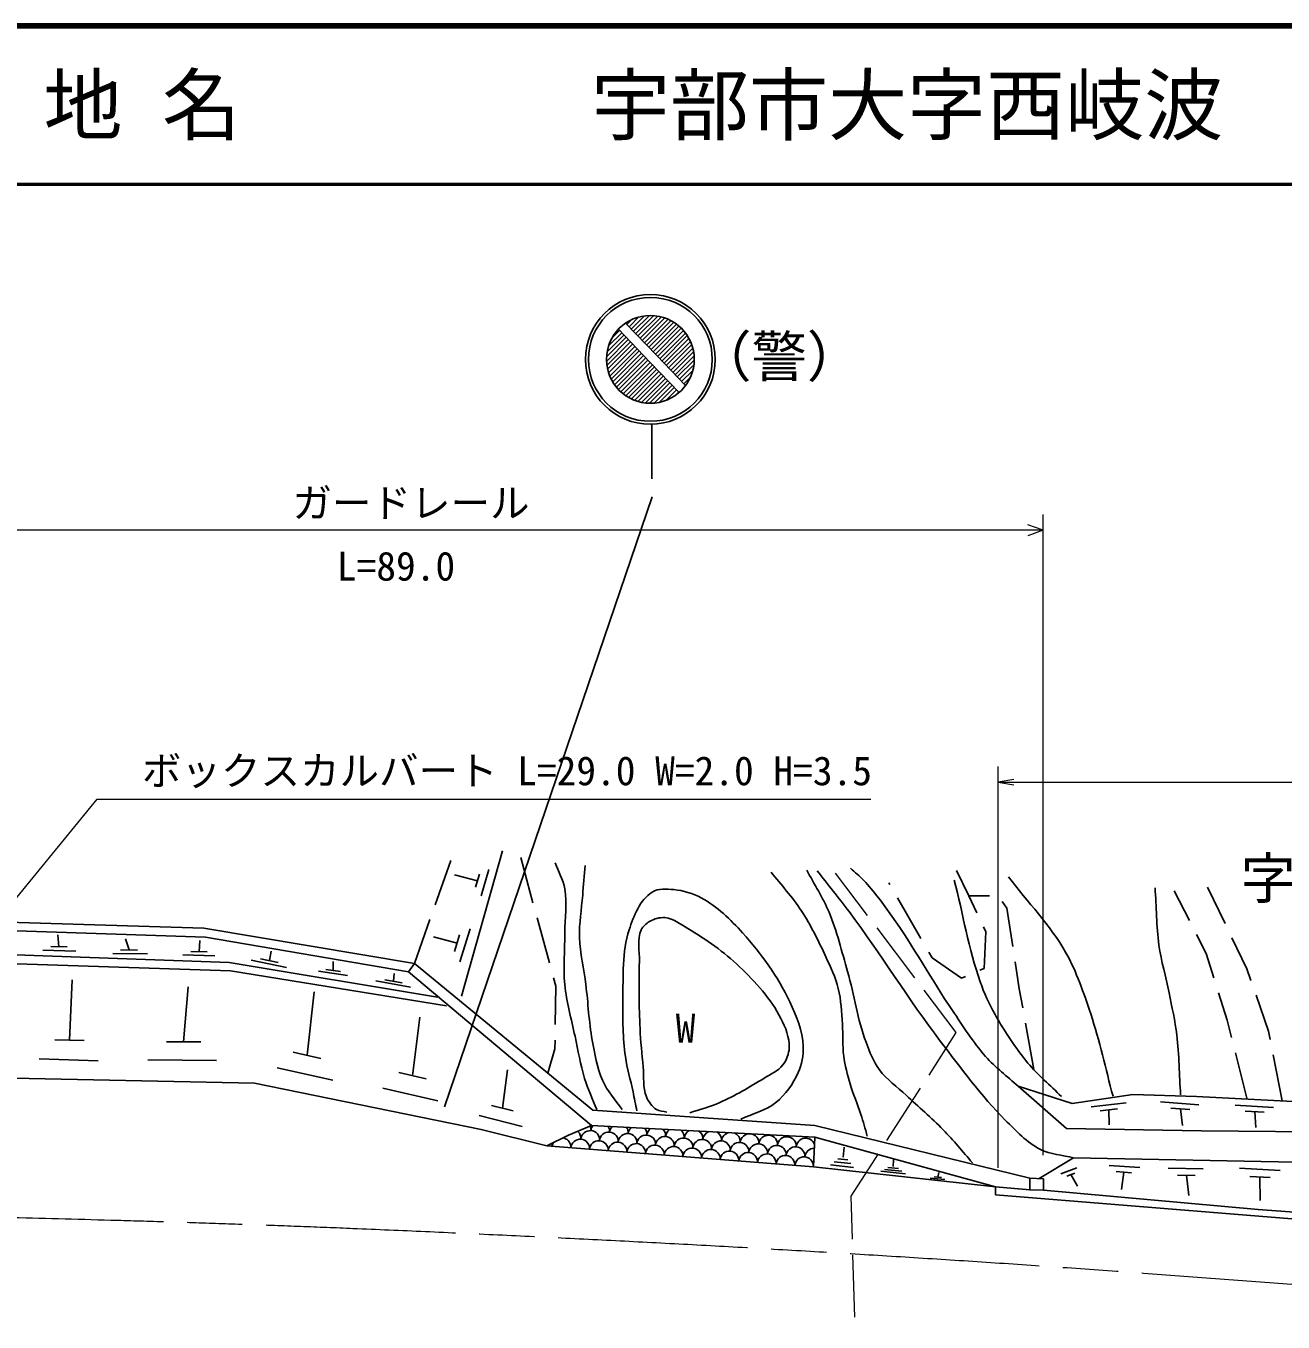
# Model space of a CAD drawing. Units: millimetres, scale not verified. Extents: x 40000 to 680000, y 20000 to 380000.
# Drawn here: x 369266 to 448816, y 298010 to 380000 of the extents above; entities that cross this region are included whole.
import ezdxf
from ezdxf.enums import TextEntityAlignment as Align

# ---------------------------------------------------------------- set-up
doc = ezdxf.new("R2010")
doc.units = ezdxf.units.MM
doc.header["$LTSCALE"] = 1000
doc.linetypes.add('CHAIN', pattern=[18.5, 12, -1.5, 3.5, -1.5])
for name, color, linetype, lineweight in [('M-BGD', 7, 'Continuous', 25), ('M-BMK', 2, 'CHAIN', 13), ('M-BMK-HTXT', 7, 'Continuous', 13), ('M-STR-HTXT', 7, 'Continuous', 13), ('M-STR-STRC', 7, 'Continuous', 25), ('M-TTL', 2, 'Continuous', 140), ('M-TTL-LINE', 7, 'Continuous', 50)]:
    doc.layers.add(name, color=color, linetype=linetype, lineweight=lineweight)
doc.layers.add('M-TTL-TXT', color=7, linetype='Continuous')
doc.styles.add('ＭＳ ゴシック', font='')
doc.styles.get('ＭＳ ゴシック').set_extended_font_data('MS Gothic')

# ---------------------------------------------------------------- blocks, each defined once
blk = doc.blocks.new('open_arrow')
at = {"color": 0, "linetype": 'Continuous', "lineweight": -2}
blk.add_lwpolyline([(7.5, 1.25), (0, 0), (7.5, -1.25)], dxfattribs=at)

msp = doc.modelspace()

# ---------------------------------------------------------------- hatches: boundary and pattern name
at = {"layer": 'M-STR-STRC'}
h = msp.add_hatch(dxfattribs=at)
h.set_pattern_fill('USER', color=256, style=0, pattern_type=2)
h.set_pattern_definition([(45, (410020, 359876), (-141.421, 141.421), [])])
h.paths.add_polyline_path([(407214, 361202, -0.84685), (411005, 357247), (409188, 359142)])
h = msp.add_hatch(dxfattribs=at)
h.set_pattern_fill('USER', color=256, style=0, pattern_type=2)
h.set_pattern_definition([(45, (407639, 358153), (-141.421, 141.421), [])])
h.paths.add_polyline_path([(408755, 358727), (410595, 356807, -0.94992), (406757, 360812)])

# ---------------------------------------------------------------- linework, layer by layer
at = {"layer": 'M-BGD'}
for p, q in [((395159, 324411), (396144, 327204)), ((396832, 318631), (399413, 327828)), ((400575, 327395), (401352, 324538)), ((397961, 326346), (397719, 325511)), ((398566, 326639), (398082, 324969)), ((428148, 326571), (428921, 324973)), ((397840, 325929), (396388, 326304)), ((423929, 325695), (423870, 325798)), ((445147, 323213), (444026, 325528)), ((425900, 322274), (424422, 324840)), ((430239, 324973), (428921, 324973)), ((428921, 324973), (429432, 323903)), ((442888, 323406), (441928, 325286)), ((431343, 324200), (431043, 324613)), ((431710, 321777), (431343, 324200)), ((380515, 322927), (363453, 323451)), ((393847, 320688), (394831, 323480)), ((401612, 323586), (402389, 320729)), ((380636, 322362), (363453, 322927)), ((371357, 321751), (371284, 322501)), ((375790, 321548), (375572, 322262)), ((393847, 320688), (380515, 322927)), ((393484, 320164), (380636, 322362)), ((396548, 321977), (395060, 322388)), ((396712, 322497), (396385, 321456)), ((397371, 322880), (396718, 320799)), ((429857, 323012), (430003, 322705)), ((430003, 322705), (429900, 320386)), ((443945, 321333), (443336, 322527)), ((446527, 320365), (445578, 322325)), ((382129, 320748), (362969, 321434)), ((372422, 321477), (370340, 321525)), ((371877, 321739), (370836, 321763)), ((376334, 321542), (375245, 321554)), ((380729, 321428), (379712, 321452)), ((380221, 321440), (380269, 322142)), ((384673, 320872), (384782, 321465)), ((426602, 321056), (426393, 321419)), ((382209, 320224), (362928, 320869)), ((376951, 321298), (374773, 321322)), ((381221, 321182), (379188, 321230)), ((395319, 318570), (382129, 320748)), ((385762, 320445), (383511, 320905)), ((385236, 320758), (384110, 320987)), ((388704, 320253), (388704, 320822)), ((393484, 320164), (393847, 320688)), ((405141, 311410), (393847, 320688)), ((428457, 319768), (426602, 321056)), ((432116, 319098), (431858, 320801)), ((444431, 319787), (443945, 321333)), ((395884, 318006), (382209, 320224)), ((389623, 319931), (387784, 320197)), ((389163, 320187), (388244, 320320)), ((392524, 319566), (392572, 320062)), ((405060, 310442), (393484, 320164)), ((402648, 319776), (402791, 319252)), ((428717, 319879), (428457, 319768)), ((429900, 320386), (429625, 320268)), ((446784, 319625), (446527, 320365)), ((372021, 315842), (372192, 319666)), ((379246, 315736), (379524, 319209)), ((393596, 319194), (391418, 319606)), ((393068, 319463), (391979, 319668)), ((402791, 319252), (402760, 316835)), ((432338, 317880), (432116, 319098)), ((387057, 314886), (387499, 318895)), ((445276, 317098), (444727, 318845)), ((447898, 316412), (447107, 318692)), ((393736, 313588), (394192, 317299)), ((433044, 313995), (432514, 316909)), ((445555, 316003), (445276, 317098)), ((372952, 315812), (371089, 315873)), ((380329, 315729), (378162, 315742)), ((402747, 315848), (402740, 315284)), ((448004, 315875), (447898, 316412)), ((387935, 314692), (386180, 315079)), ((402740, 315284), (402285, 313756)), ((446527, 312177), (445798, 315047)), ((448767, 312001), (448195, 314907)), ((373829, 314540), (370101, 314661)), ((381319, 314566), (376987, 314590)), ((388681, 313308), (385172, 314082)), ((383722, 313125), (361900, 313568)), ((394602, 313388), (392871, 313788)), ((399415, 311538), (399730, 313971)), ((398082, 310200), (383722, 313125)), ((395322, 312013), (391861, 312812)), ((435111, 310261), (432046, 312923)), ((432046, 312923), (435475, 311834)), ((435475, 311834), (439307, 312399)), ((439307, 312399), (443340, 312278)), ((400093, 311363), (398737, 311714)), ((436681, 311621), (438896, 311875)), ((441057, 311935), (443489, 311754)), ((443340, 312278), (454433, 311713)), ((445793, 311721), (448201, 311588)), ((400666, 310377), (397955, 311079)), ((419178, 310442), (405141, 311410)), ((437241, 311368), (438348, 311495)), ((437794, 311431), (437813, 310481)), ((441707, 311541), (442923, 311450)), ((442315, 311496), (442442, 310449)), ((446417, 311355), (447622, 311289)), ((447020, 311322), (447086, 310324)), ((402237, 309152), (398082, 310200)), ((403608, 309837), (405060, 310442)), ((419178, 309716), (405060, 310442)), ((432792, 307105), (419178, 310442)), ((443663, 310099), (435111, 310261)), ((463912, 309938), (443663, 310099)), ((402237, 309152), (403608, 309837)), ((419098, 307820), (402237, 309152)), ((419098, 307820), (419178, 309716)), ((430614, 306565), (419178, 309716)), ((421269, 308265), (420640, 308331)), ((420971, 308439), (421046, 309076)), ((435555, 308400), (433380, 307087)), ((465001, 307836), (435555, 308400)), ((430614, 306565), (419098, 307820)), ((421640, 307796), (420170, 307951)), ((421455, 308031), (420405, 308141)), ((424921, 307379), (423358, 307549)), ((424702, 307547), (423587, 307669)), ((424484, 307716), (423815, 307789)), ((424153, 307848), (424168, 308281)), ((426978, 307173), (427023, 307472)), ((434746, 307385), (435763, 307772)), ((437818, 307923), (439754, 307778)), ((438254, 307524), (439222, 307451)), ((438738, 307488), (438593, 306399)), ((441537, 307746), (443764, 307697)), ((446057, 307746), (448622, 307601)), ((427415, 307036), (426487, 307116)), ((427210, 307153), (426746, 307193)), ((432792, 306383), (432792, 307105)), ((432792, 307105), (433664, 307079)), ((433659, 306358), (433664, 307079)), ((435138, 307240), (435646, 307433)), ((435392, 307336), (435803, 306610)), ((442142, 307306), (443256, 307282)), ((442699, 307294), (442844, 306011)), ((446706, 307217), (447989, 307145)), ((447348, 307181), (447372, 305705)), ((430614, 306061), (430614, 306565)), ((432792, 306383), (430614, 306565)), ((447273, 304709), (430614, 306061)), ((432792, 306383), (433659, 306358)), ((447233, 305133), (433659, 306358)), ((461109, 304084), (447233, 305133)), ((461089, 303600), (447273, 304709))]:
    msp.add_line(p, q, dxfattribs=at)
for centre, start, end in [((403795, 309623), 355.48601, 46.31282), ((404976, 309529), 355.48601, 175.48601), ((404432, 310166), 355.48601, 23.57034), ((405613, 310073), 141.97395, 175.48601), ((406156, 309436), 355.48601, 175.48601), ((405613, 310073), 355.48601, 32.13796), ((406793, 309980), 138.03956, 175.48601), ((407337, 309343), 355.48601, 175.48601), ((406793, 309980), 355.48601, 36.07235), ((407974, 309887), 133.87245, 175.48601), ((407974, 309887), 355.48601, 40.23946), ((409155, 309793), 129.39846, 175.48601), ((409155, 309793), 355.48601, 44.71345), ((410335, 309700), 124.50201, 175.48601), ((410335, 309700), 355.48601, 49.60989), ((411516, 309607), 118.98317, 175.48601), ((411516, 309607), 355.48601, 55.12873), ((412697, 309514), 112.43194, 175.48601), ((412697, 309514), 355.48601, 61.67997), ((413878, 309421), 103.65858, 175.48601), ((413878, 309421), 355.48601, 70.45333), ((415695, 309871), 174.71325, 175.48601), ((414515, 309964), 355.48601, 356.25849), ((401977, 309172), 355.48601, 12.22643), ((403158, 309079), 155.24638, 175.48601), ((403158, 309079), 355.48601, 73.88797), ((404339, 308986), 355.48601, 175.48601), ((405519, 308892), 355.48601, 175.48601), ((406700, 308799), 355.48601, 175.48601), ((407881, 308706), 355.48601, 175.48601), ((408518, 309250), 355.48601, 175.48601), ((409061, 308613), 355.48601, 175.48601), ((409698, 309156), 355.48601, 175.48601), ((410242, 308520), 355.48601, 175.48601), ((410879, 309063), 355.48601, 175.48601), ((412060, 308970), 355.48601, 175.48601), ((413241, 308877), 355.48601, 175.48601), ((414421, 308784), 355.48601, 175.48601), ((415058, 309327), 355.48601, 175.48601), ((415602, 308690), 355.48601, 175.48601), ((416239, 309234), 355.48601, 175.48601), ((416783, 308597), 355.48601, 175.48601), ((415695, 309871), 355.48601, 359.39866), ((416876, 309778), 171.56601, 175.48601), ((417420, 309141), 355.48601, 175.48601), ((416876, 309778), 355.48601, 2.54589), ((418057, 309685), 168.40205, 175.48601), ((418600, 309048), 19.61499, 175.48601), ((418057, 309685), 355.48601, 5.70986), ((419237, 309591), 165.21124, 175.48601), ((411423, 308426), 355.48601, 175.48601), ((412604, 308333), 355.48601, 175.48601), ((413784, 308240), 355.48601, 175.48601), ((414965, 308147), 355.48601, 175.48601), ((416146, 308053), 355.48601, 175.48601), ((417327, 307960), 355.48601, 175.48601), ((417964, 308504), 355.48601, 175.48601), ((418507, 307867), 359.64069, 175.48601), ((419144, 308411), 89.64069, 175.48601)]:
    msp.add_arc(centre, 592, start, end, dxfattribs=at)
for points, knots in [([(402761, 327061), (402963, 326510), (403264, 325985), (403366, 325407), (403528, 324494), (403366, 323552), (403366, 322624), (403366, 321535), (403260, 320441), (403366, 319357), (403474, 318252), (403781, 317175), (404012, 316090), (404201, 315199), (404351, 314298), (404617, 313427), (404823, 312751), (405128, 312110), (405383, 311451)], [0, 0, 0, 0, 1, 1, 1, 2, 2, 2, 3, 3, 3, 4, 4, 4, 5, 5, 5, 6, 6, 6, 6]), ([(406996, 311451), (406580, 312069), (406051, 312625), (405746, 313306), (405389, 314104), (405258, 314988), (405101, 315847), (404888, 317006), (404843, 318188), (404697, 319357), (404573, 320353), (404323, 321338), (404294, 322342), (404268, 323231), (404424, 324117), (404496, 325004), (404546, 325636), (404603, 326268), (404657, 326900)], [0, 0, 0, 0, 1, 1, 1, 2, 2, 2, 3, 3, 3, 4, 4, 4, 5, 5, 5, 6, 6, 6, 6]), ([(422506, 309777), (422372, 310234), (422250, 310695), (422103, 311148), (421892, 311800), (421608, 312427), (421417, 313084), (421249, 313661), (421093, 314244), (421014, 314839), (420924, 315506), (420985, 316185), (420933, 316856), (420874, 317612), (420855, 318379), (420671, 319115), (420497, 319809), (420184, 320462), (419884, 321111), (419422, 322114), (418933, 323111), (418331, 324036), (417767, 324903), (417054, 325663), (416415, 326476)], [0, 0, 0, 0, 1, 1, 1, 2, 2, 2, 3, 3, 3, 4, 4, 4, 5, 5, 5, 6, 6, 6, 7, 7, 7, 8, 8, 8, 8]), ([(429162, 308083), (428543, 308782), (427958, 309512), (427306, 310180), (426562, 310943), (425742, 311628), (424967, 312358), (424399, 312893), (423733, 313343), (423273, 313972), (422892, 314491), (422649, 315103), (422425, 315706), (421889, 317153), (421680, 318701), (421256, 320184), (420895, 321443), (420590, 322726), (420086, 323935), (419699, 324862), (419145, 325710), (418674, 326597)], [0, 0, 0, 0, 1, 1, 1, 2, 2, 2, 3, 3, 3, 4, 4, 4, 5, 5, 5, 6, 6, 6, 7, 7, 7, 7]), ([(435555, 308400), (434856, 308577), (434100, 308602), (433458, 308930), (432599, 309368), (431918, 310101), (431239, 310785), (429719, 312318), (428433, 314070), (427125, 315787), (425101, 318443), (423346, 321294), (421357, 323975), (420706, 324852), (420012, 325696), (419340, 326557)], [0, 0, 0, 0, 1, 1, 1, 2, 2, 2, 3, 3, 3, 4, 4, 4, 5, 5, 5, 5]), ([(432046, 312923), (431360, 313555), (430608, 314121), (429989, 314819), (429196, 315712), (428564, 316736), (427891, 317723), (426560, 319677), (425430, 321766), (424059, 323693), (423504, 324473), (422937, 325252), (422284, 325952), (422025, 326230), (421720, 326463), (421437, 326718)], [0, 0, 0, 0, 1, 1, 1, 2, 2, 2, 3, 3, 3, 4, 4, 4, 5, 5, 5, 5]), ([(434789, 312278), (434083, 312984), (433307, 313626), (432671, 314395), (431885, 315347), (431198, 316385), (430594, 317461), (430221, 318125), (429898, 318820), (429646, 319538), (428911, 321626), (428557, 323828), (428012, 325972)], [0, 0, 0, 0, 1, 1, 1, 2, 2, 2, 3, 3, 3, 4, 4, 4, 4]), ([(438056, 312298), (437585, 314032), (437219, 315798), (436644, 317501), (436199, 318821), (435759, 320162), (435071, 321374), (434080, 323118), (432651, 324574), (431441, 326174)], [0, 0, 0, 0, 1, 1, 1, 2, 2, 2, 3, 3, 3, 3]), ([(414499, 310846), (415239, 311195), (416085, 311376), (416718, 311894), (417327, 312394), (417811, 313070), (418130, 313790), (418357, 314304), (418480, 314883), (418452, 315444), (418404, 316426), (418029, 317381), (417605, 318268), (416846, 319856), (415800, 321318), (414620, 322624), (413853, 323474), (413004, 324296), (411998, 324843), (411468, 325131), (410865, 325314), (410264, 325367), (409805, 325408), (409280, 325454), (408892, 325206), (408110, 324704), (407732, 323708), (407440, 322826), (406974, 321416), (407071, 319873), (407037, 318389), (407009, 317191), (407043, 315987), (407198, 314799), (407296, 314048), (407527, 313321), (407682, 312580), (407766, 312178), (407844, 311773), (407924, 311370)], [0, 0, 0, 0, 1, 1, 1, 2, 2, 2, 3, 3, 3, 4, 4, 4, 5, 5, 5, 6, 6, 6, 7, 7, 7, 8, 8, 8, 9, 9, 9, 10, 10, 10, 11, 11, 11, 12, 12, 12, 13, 13, 13, 13]), ([(442332, 312378), (442251, 313642), (442244, 314913), (442090, 316170), (441980, 317065), (441781, 317948), (441606, 318832), (441406, 319844), (441103, 320836), (440960, 321858), (440793, 323059), (440799, 324278), (440718, 325488)], [0, 0, 0, 0, 1, 1, 1, 2, 2, 2, 3, 3, 3, 4, 4, 4, 4]), ([(411272, 311249), (411904, 311464), (412557, 311625), (413168, 311894), (414137, 312322), (415052, 312867), (415951, 313427), (416369, 313688), (416861, 313885), (417161, 314274), (417398, 314581), (417549, 314977), (417565, 315363), (417590, 316006), (417335, 316648), (417040, 317219), (416401, 318460), (415425, 319518), (414419, 320486), (413442, 321426), (412314, 322210), (411151, 322906), (410692, 323181), (410232, 323540), (409699, 323592), (409368, 323625), (409020, 323514), (408731, 323350), (408516, 323228), (408308, 323051), (408207, 322826), (407930, 322212), (408103, 321482), (408086, 320809), (408050, 319398), (408061, 317984), (408126, 316574), (408163, 315765), (408251, 314959), (408328, 314153), (408388, 313521), (408287, 312845), (408529, 312257), (408660, 311939), (408885, 311637), (409175, 311451), (409361, 311331), (409605, 311343), (409820, 311289)], [0, 0, 0, 0, 1, 1, 1, 2, 2, 2, 3, 3, 3, 4, 4, 4, 5, 5, 5, 6, 6, 6, 7, 7, 7, 8, 8, 8, 9, 9, 9, 10, 10, 10, 11, 11, 11, 12, 12, 12, 13, 13, 13, 14, 14, 14, 15, 15, 15, 16, 16, 16, 16])]:
    msp.add_open_spline(points, degree=3, knots=knots, dxfattribs=at)
at = {"layer": 'M-BMK'}
msp.add_open_spline([(562252, 288905), (552202, 290138), (542163, 291468), (532102, 292605), (520481, 293918), (508844, 295085), (497204, 296209), (485813, 297308), (474416, 298342), (463011, 299281), (450886, 300279), (438756, 301231), (426614, 302002), (414404, 302777), (402184, 303407), (389960, 303918), (381131, 304287), (372296, 304511), (363462, 304746), (348735, 305138), (334006, 305548), (319274, 305717), (308514, 305840), (297752, 305824), (286991, 305747), (279277, 305692), (271562, 305577), (263850, 305395), (249865, 305066), (235882, 304642), (221906, 304060), (213813, 303723), (205725, 303284), (197639, 302812), (186406, 302156), (175178, 301405), (163953, 300611), (152790, 299822), (141625, 299046), (130477, 298065), (117666, 296937), (104876, 295583), (92087, 294226), (83080, 293271), (74084, 292207), (65083, 291198)], degree=3, knots=[0, 0, 0, 0, 1, 1, 1, 2, 2, 2, 3, 3, 3, 4, 4, 4, 5, 5, 5, 6, 6, 6, 7, 7, 7, 8, 8, 8, 9, 9, 9, 10, 10, 10, 11, 11, 11, 12, 12, 12, 13, 13, 13, 14, 14, 14, 15, 15, 15, 15], dxfattribs=at)
at = {"layer": 'M-BMK-HTXT'}
for p, q in [((420476, 326404), (422508, 323725)), ((423104, 322939), (425490, 319794)), ((426087, 319007), (428119, 316329)), ((428119, 316329), (426390, 313637)), ((425856, 312807), (423722, 309485)), ((423189, 308655), (421460, 305964)), ((421460, 305964), (421543, 303249)), ((421573, 302262), (421694, 298316))]:
    msp.add_line(p, q, dxfattribs=at)
at = {"layer": 'M-STR-HTXT'}
for p, q in [((433645, 308558), (433645, 349084)), ((374424, 348097), (346174, 348097)), ((433645, 348097), (374424, 348097)), ((433645, 348097), (432658, 348442)), ((433645, 348097), (432658, 347751)), ((430781, 307762), (430781, 333144)), ((430781, 332157), (560342, 332157)), ((358129, 311974), (373785, 331085)), ((373785, 331085), (422732, 331085))]:
    msp.add_line(p, q, dxfattribs=at)
at = {"layer": 'M-STR-STRC'}
for p, q in [((408755, 358727), (406757, 360812)), ((409188, 359142), (407214, 361202)), ((411005, 357247), (409188, 359142)), ((410595, 356807), (408755, 358727)), ((408863, 354801), (408863, 351348)), ((408900, 350217), (395751, 311623))]:
    msp.add_line(p, q, dxfattribs=at)
for radius in [4108, 3918, 2777]:
    msp.add_circle((408779, 358908), radius, dxfattribs=at)
at = {"layer": 'M-TTL'}
msp.add_line((680000, 380000), (40000, 380000), dxfattribs=at)
at = {"layer": 'M-TTL-LINE'}
msp.add_line((40000, 370000), (680000, 370000), dxfattribs=at)

# ---------------------------------------------------------------- block references
at = {"layer": 'M-STR-HTXT', "xscale": 133, "yscale": 133}
msp.add_blockref('open_arrow', (430781, 332157), dxfattribs=at)

# ---------------------------------------------------------------- texts
at = {"layer": 'M-BGD', "style": 'ＭＳ ゴシック'}
msp.add_text('W', height=1833, dxfattribs=at).set_placement((410385, 316597), align=Align.MIDDLE_LEFT)
at = {"layer": 'M-BMK-HTXT', "style": 'ＭＳ ゴシック'}
msp.add_text('字炭生野', height=2566, dxfattribs=at).set_placement((446122, 326074), align=Align.MIDDLE_LEFT)
at = {"layer": 'M-STR-HTXT', "style": 'ＭＳ ゴシック'}
for s, p in [('ガードレール', (386136, 349824)), ('L=89.0', (388946, 345830)), ('ボックスカルバート L=29.0 W=2.0 H=3.5', (376608, 332884))]:
    msp.add_text(s, height=1833, dxfattribs=at).set_placement(p, align=Align.MIDDLE_LEFT)
at = {"layer": 'M-STR-STRC', "style": 'ＭＳ ゴシック'}
msp.add_text('（警）', height=2566, dxfattribs=at).set_placement((416931, 357040), align=Align.BOTTOM_CENTER)
at = {"layer": 'M-TTL-TXT', "style": 'ＭＳ ゴシック'}
for s, p in [('地 名', (370380, 375000)), ('宇部市大字西岐波', (405024, 375000))]:
    msp.add_text(s, height=3666, dxfattribs=at).set_placement(p, align=Align.MIDDLE_LEFT)

doc.saveas('drawing.dxf')
